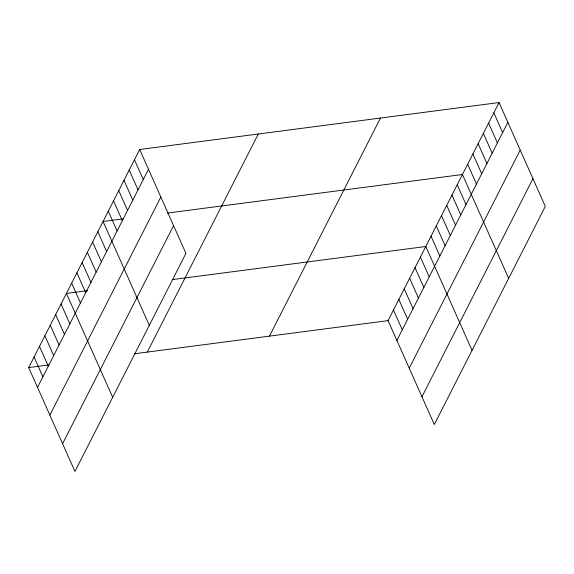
<?xml version="1.0" encoding="UTF-8"?>
<svg xmlns="http://www.w3.org/2000/svg" width="574" height="574" viewBox="0 0 574 574"><rect width="100%" height="100%" fill="white"/><g stroke="black" fill="none" stroke-linecap="round" stroke-linejoin="round"><path stroke-width="0.86" d="M139.683 149.498L185.933 253.364L74.943 471.448L28.7 367.582L139.683 149.498L499.057 102.552L545.3 206.418L434.317 424.502L388.067 320.636L499.057 102.552M37.511 387.364L148.494 169.287M49.859 415.11L160.849 197.033M62.588 443.702L173.578 225.618M147.296 352.092L258.278 134.007M269.479 336.127L380.462 118.043M396.878 340.418L507.868 122.341M409.233 368.164L520.216 150.087M421.962 396.756L532.945 178.672M123.388 218.809L103.062 221.464L149.305 325.329M167.436 213.054L462.429 174.518L508.672 278.383M87.614 290.666L66.433 293.436L112.676 397.301M172.322 279.603L425.808 246.49L472.05 350.355M28.7 367.582L49.027 364.928M134.589 353.749L388.067 320.636M493.827 112.834L502.63 132.623M488.589 123.116L497.4 142.897M483.358 133.398L492.169 153.179M478.128 143.679L486.939 163.461M472.897 153.961L481.701 173.743M467.666 164.243L476.47 184.024M457.198 184.799L466.009 204.588M451.968 195.081L460.779 214.87M446.737 205.363L455.541 225.152M441.499 215.645L450.31 235.426M436.269 225.926L445.08 245.708M431.038 236.208L439.849 255.99M420.412 257.08L429.223 276.862M415.024 267.671L423.834 287.459M409.635 278.268L418.439 298.049M404.24 288.858L413.05 308.64M398.851 299.449L407.662 319.237M393.463 310.039L402.266 329.828M134.452 159.78L143.263 179.569M129.222 170.062L138.033 189.843M123.991 180.344L132.795 200.125M118.761 190.625L127.564 210.407M113.523 200.907L122.334 220.689M108.292 211.189L117.103 230.97M97.831 231.745L106.635 251.534M92.593 242.027L101.404 261.816M87.363 252.309L96.174 272.098M82.132 262.591L90.943 282.372M76.902 272.872L85.705 292.654M71.664 283.154L80.475 302.936M61.045 304.026L69.856 323.808M55.656 314.617L64.46 334.405M50.261 325.214L59.072 344.996M44.872 335.804L53.683 355.586M39.484 346.395L48.288 366.183M34.088 356.992L42.899 376.774"/></g></svg>
